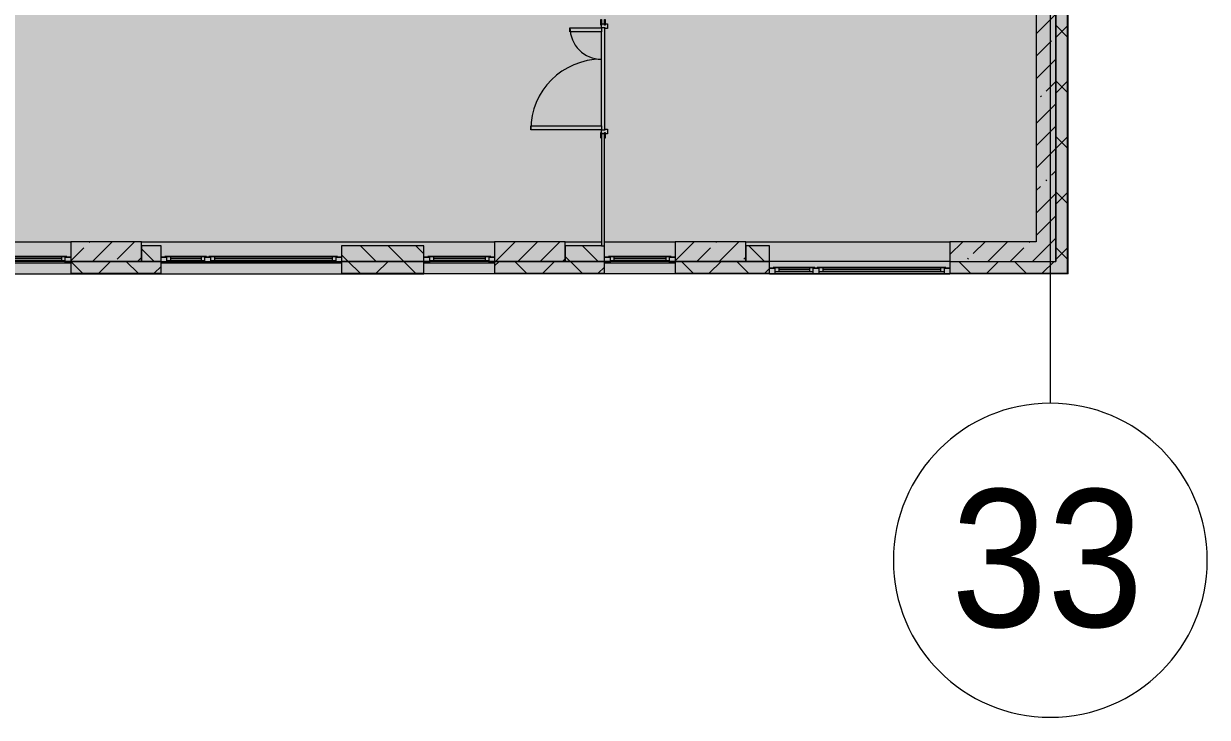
# Model space of a CAD drawing. Header units: millimetres. Extents: x 81382 to 274764, y -8553 to 29000.
# Drawn here: x 259684 to 274764, y -5906 to 2927 of the extents above; entities that cross this region are included whole.
import ezdxf

# ---------------------------------------------------------------- set-up
doc = ezdxf.new("R2010")
doc.units = ezdxf.units.MM
doc.layers.add('A-DETL-GENF-3', color=7, linetype='Continuous', lineweight=9, true_color=0xc0c0c0, transparency=0.4)
for name, color, linetype, lineweight, true_color in [('A-DOOR-3', 7, 'Continuous', 5, 0xb7b7b7), ('A-DOOR-4', 7, 'Continuous', 5, 0xe2e2e2), ('A-DOOR-FRAM-2', 7, 'Continuous', 5, 0xe2e2e2), ('A-DOOR-FRAM-3', 7, 'Continuous', 5, 0xb7b7b7), ('A-GLAZ-2', 7, 'Continuous', 5, 0x737373), ('A-WALL-3', 7, 'Continuous', 5, 0x737373), ('A-WALL-4', 7, 'Continuous', 9, 0x737373), ('I-WALL-3', 7, 'Continuous', 5, 0x737373), ('S-COLS-2', 7, 'Continuous', 5, 0x737373)]:
    doc.layers.add(name, color=color, linetype=linetype, lineweight=lineweight, true_color=true_color)
for name, color, linetype, lineweight in [('A-WALL-2', 7, 'Continuous', 5), ('I-WALL-2', 7, 'Continuous', 5), ('S-COLS-1', 7, 'Continuous', 5), ('Оси', 7, 'Continuous', 9), ('Оси-1', 7, 'Continuous', 20)]:
    doc.layers.add(name, color=color, linetype=linetype, lineweight=lineweight)
doc.styles.add('Arial_1', font='arial.ttf', dxfattribs={"width": 0.9, "height": 1750})
pattern_1 = [(45, (147753.76, 0), (-353.5534, 353.5534), []), (135, (147753.76, 0), (-353.5534, -353.5534), [])]
pattern_2 = [(45, (147753.76, 0), (-285.1231, 285.1231), []), (45, (148038.9, 0), (-285.1231, 285.1231), [504.031, -100.806, 16.764, -84.042])]

# ---------------------------------------------------------------- blocks, each defined once
blk = doc.blocks.new('120_Окно_СКБ_2Ст_Фрамуга сверху - 120_Окно_СКБ_2Ст_2300х2500_h_ ДОО-19727959-3_9_3_птичка')
at = {"layer": 'A-GLAZ-2'}
for p, q in [((-1150, -127), (-1150, -57)), ((-1150, -57), (-1080, -57)), ((1150, -57), (-1150, -57)), ((-1080, -127), (-1150, -127)), ((-1150, -127), (-1100, -127)), ((-1080, -127), (-1100, -127)), ((-1100, -127), (-1100, -137)), ((-1100, -137), (540, -137)), ((540, -137), (-1100, -137)), ((-1080, -57), (-1080, -127)), ((-1080, -57), (1080, -57)), ((520, -87), (-1080, -87)), ((-1080, -87), (-1080, -127)), ((-1030, -137), (-1030, -87)), ((-1030, -107), (470, -107)), ((470, -117), (-1030, -117)), ((470, -137), (470, -87)), ((520, -127), (520, -57)), ((520, -57), (590, -57)), ((520, -127), (520, -87)), ((590, -127), (520, -127)), ((540, -127), (520, -127)), ((540, -127), (570, -127)), ((540, -127), (570, -127)), ((540, -137), (540, -127)), ((590, -127), (570, -127)), ((570, -127), (570, -137)), ((570, -137), (1100, -137)), ((1100, -137), (570, -137)), ((590, -57), (590, -127)), ((1080, -87), (590, -87)), ((590, -87), (590, -127)), ((640, -137), (640, -87)), ((640, -107), (1030, -107)), ((1030, -117), (640, -117)), ((1030, -137), (1030, -87)), ((1080, -127), (1080, -57)), ((1080, -57), (1150, -57)), ((1080, -127), (1080, -87)), ((1150, -127), (1080, -127)), ((1100, -127), (1080, -127)), ((1100, -127), (1150, -127)), ((1100, -137), (1100, -127)), ((1150, -57), (1150, -127))]:
    blk.add_line(p, q, dxfattribs=at)
blk = doc.blocks.new('120_Окно_СКБ_1Ст - 120_Окно_СКБ_1Ст 900х2500_h_ с форточкой-22876038-3_9_3_птичка')
at = {"layer": 'A-GLAZ-2'}
for p, q in [((-450, -127), (-450, -57)), ((-450, -57), (-380, -57)), ((450, -57), (-450, -57)), ((-380, -127), (-450, -127)), ((-450, -127), (-400, -127)), ((-380, -127), (-400, -127)), ((-400, -127), (-400, -137)), ((-400, -137), (400, -137)), ((400, -137), (-400, -137)), ((-380, -57), (-380, -127)), ((380, -87), (-380, -87)), ((-380, -87), (-380, -127)), ((-330, -137), (-330, -87)), ((-330, -107), (330, -107)), ((330, -117), (-330, -117)), ((330, -137), (330, -87)), ((380, -127), (380, -57)), ((380, -57), (450, -57)), ((380, -127), (380, -87)), ((450, -127), (380, -127)), ((400, -127), (380, -127)), ((400, -127), (450, -127)), ((400, -137), (400, -127)), ((450, -57), (450, -127))]:
    blk.add_line(p, q, dxfattribs=at)
blk = doc.blocks.new('120_Окно_СКБ_2Ст_Фрамуга сверху - 120_Окно_СКБ_2Ст_2300х2500_h_ ДОО-22877115-3_9_3_птичка')
at = {"layer": 'A-GLAZ-2'}
for p, q in [((-1150, 13), (-1150, 83)), ((-1150, 83), (-1080, 83)), ((1150, 83), (-1150, 83)), ((-1080, 13), (-1150, 13)), ((-1150, 13), (-1100, 13)), ((-1080, 13), (-1100, 13)), ((-1100, 13), (-1100, 3)), ((-1100, 3), (540, 3)), ((540, 3), (-1100, 3)), ((-1080, 83), (-1080, 13)), ((-1080, 83), (1080, 83)), ((520, 53), (-1080, 53)), ((-1080, 53), (-1080, 13)), ((-1030, 3), (-1030, 53)), ((-1030, 33), (470, 33)), ((470, 23), (-1030, 23)), ((470, 3), (470, 53)), ((520, 13), (520, 83)), ((520, 83), (590, 83)), ((520, 13), (520, 53)), ((590, 13), (520, 13)), ((540, 13), (520, 13)), ((540, 13), (570, 13)), ((540, 13), (570, 13)), ((540, 3), (540, 13)), ((590, 13), (570, 13)), ((570, 13), (570, 3)), ((570, 3), (1100, 3)), ((1100, 3), (570, 3)), ((590, 83), (590, 13)), ((1080, 53), (590, 53)), ((590, 53), (590, 13)), ((640, 3), (640, 53)), ((640, 33), (1030, 33)), ((1030, 23), (640, 23)), ((1030, 3), (1030, 53)), ((1080, 13), (1080, 83)), ((1080, 83), (1150, 83)), ((1080, 13), (1080, 53)), ((1150, 13), (1080, 13)), ((1100, 13), (1080, 13)), ((1100, 13), (1150, 13)), ((1100, 3), (1100, 13)), ((1150, 83), (1150, 13))]:
    blk.add_line(p, q, dxfattribs=at)
blk = doc.blocks.new('110_Дверь_СКБ_2Ст - Д-5_п__в составе перегородки _не входит в спец__-32680317-3_9_3_птичка')
at = {"layer": 'A-DOOR-4'}
h = blk.add_hatch(color=256, dxfattribs=at)
h.paths.add_polyline_path([(712, -20), (712, 60), (652, 60), (652, 30), (662, 30), (662, -20)])
h.paths.add_polyline_path([(-628, 60), (-688, 60), (-688, -20), (-638, -20), (-638, 30), (-628, 30)])
for points in [[(-588, -420), (-588, -20), (-638, -20), (-638, -420)], [(662, -920), (662, -20), (612, -20), (612, -920)]]:
    blk.add_hatch(color=256, dxfattribs=at).paths.add_polyline_path(points)
at = {"layer": 'A-DOOR-FRAM-2'}
for points in [[(-673, 28), (-743, 28), (-743, 20), (-673, 20)], [(767, 28), (697, 28), (697, 20), (767, 20)], [(-673, -20), (-743, -20), (-743, -28), (-673, -28)], [(767, -20), (697, -20), (697, -28), (767, -24)]]:
    blk.add_hatch(color=256, dxfattribs=at).paths.add_polyline_path(points)
at = {"layer": 'A-DOOR-3'}
for p, q in [((-638, -20), (-588, -20)), ((-638, -420), (-638, -20)), ((-588, -20), (-588, -420)), ((612, -20), (662, -20)), ((612, -920), (612, -20)), ((662, -20), (662, -920)), ((-588, -420), (-638, -420)), ((662, -920), (612, -920))]:
    blk.add_line(p, q, dxfattribs=at)
for centre, radius, start, end in [((-638, -20), 400, 270, 0), ((662, -20), 900, 180, 270)]:
    blk.add_arc(centre, radius, start, end, dxfattribs=at)
at = {"layer": 'A-DOOR-FRAM-3'}
for p, q in [((-743, 28), (-673, 28)), ((-743, 20), (-743, 28)), ((-673, 20), (-743, 20)), ((-688, 60), (-628, 60)), ((-688, -20), (-688, 60)), ((-688, 20), (-673, 20)), ((-688, 19), (-688, 20)), ((-673, 19), (-688, 19)), ((-673, 28), (-673, 20)), ((-673, 20), (-673, 19)), ((-638, 30), (-638, -20)), ((-628, 30), (-638, 30)), ((-628, 60), (-628, 30)), ((652, 60), (712, 60)), ((652, 30), (652, 60)), ((662, 30), (652, 30)), ((662, -20), (662, 30)), ((697, 20), (697, 28)), ((697, 28), (767, 28)), ((697, 19), (697, 20)), ((697, 20), (712, 20)), ((767, 20), (697, 20)), ((712, 19), (697, 19)), ((712, 60), (712, -20)), ((712, 20), (712, 19)), ((767, 28), (767, 20)), ((-743, -20), (-673, -20)), ((-743, -28), (-743, -20)), ((-673, -28), (-743, -28)), ((-638, -20), (-688, -20)), ((-673, -20), (-673, -28)), ((712, -20), (662, -20)), ((697, -28), (697, -20)), ((697, -20), (767, -20)), ((766, -28), (697, -28))]:
    blk.add_line(p, q, dxfattribs=at)
blk = doc.blocks.new('Ось сетки - D8-29747960-3_9_3_птичка')
at = {"layer": 'Оси-1'}
for start, end in [(360, 180), (180, 360)]:
    blk.add_arc((0, 0), 4, start, end, dxfattribs=at)

msp = doc.modelspace()

# ---------------------------------------------------------------- hatches: boundary and pattern name
at = {"layer": 'A-DETL-GENF-3'}
msp.add_hatch(color=256, dxfattribs=at).paths.add_polyline_path([(272986.8, -258), (272986.8, 21479), (241086.8, 21479), (241086.8, 27379), (232323.8, 27379), (232323.8, 10208.3), (236963.8, 10208.3), (236963.8, -258), (271741.3, -258)])
at = {"layer": 'A-WALL-2'}
h = msp.add_hatch(dxfattribs=at)
h.set_pattern_fill('FP_93', color=256, style=0, pattern_type=2)
h.set_pattern_definition(pattern_1)
h.paths.add_polyline_path([(272975, -250), (272983.8, -250), (272983.8, 7700), (272833.8, 7700), (272833.8, -250), (272959.2, -250)])
h.paths.add_polyline_path([(272983.8, 8900), (272983.8, 10820), (272833.8, 10820), (272833.8, 8900)])
h.paths.add_polyline_path([(272983.8, 13120), (272983.8, 21400), (272833.8, 21400), (272833.8, 13120)])
h = msp.add_hatch(dxfattribs=at)
h.set_pattern_fill('FP_91', color=256, style=0, pattern_type=2)
h.set_pattern_definition([(135, (147753.76, 0), (-176.7767, -176.7767), [])])
h.paths.add_polyline_path([(269183.8, -100), (269183.8, 100), (268883.8, 100), (268883.8, -100), (268944.7, -100)])
h.paths.add_polyline_path([(258483.8, -100), (259383.8, -100), (259383.8, 100), (258483.8, 100)])
h.paths.add_polyline_path([(261183.8, -100), (261433.8, -100), (261433.8, 100), (261183.8, 100)])
h.paths.add_polyline_path([(267083.8, -100), (267080.3, 100), (266583.8, 100), (266583.8, -100), (267080.3, -100)])
h.paths.add_polyline_path([(256683.8, -100), (257583.8, -100), (257583.8, 100), (256683.8, 100)])
h.paths.add_polyline_path([(263733.8, -100), (264783.8, -100), (264783.8, 100), (263733.8, 100)])
h.paths.add_polyline_path([(242376.9, -100), (242533.8, -100), (242533.8, 100), (242283.8, 100), (242283.8, -100)])
h.paths.add_polyline_path([(248583.8, -100), (249483.8, -100), (249483.8, 100), (248583.8, 100)])
h.paths.add_polyline_path([(245883.8, -100), (245883.8, 100), (244833.8, 100), (244833.8, -100), (245639.6, -100)])
h.paths.add_polyline_path([(250633.8, -100), (250633.8, 100), (250383.8, 100), (250383.8, -100)])
h.paths.add_polyline_path([(252933.8, -100), (253983.8, -100), (253983.8, 100), (252933.8, 100)])
h.paths.add_polyline_path([(240046.4, -100), (240483.8, -100), (240483.8, 100), (239683.8, 100), (239683.8, -100)])
h = msp.add_hatch(dxfattribs=at)
h.set_pattern_fill('FP_93', color=256, style=0, pattern_type=2)
h.set_pattern_definition(pattern_1)
h.paths.add_polyline_path([(267983.8, -250), (269183.8, -250), (269183.8, -100), (267983.8, -100)])
h.paths.add_polyline_path([(271741.3, -250), (272833.8, -250), (272833.8, -100), (271483.8, -100), (271483.8, -250)])
h.paths.add_polyline_path([(254961.7, -250), (255783.8, -250), (255783.8, -100), (254883.8, -100), (254883.8, -250)])
h.paths.add_polyline_path([(259383.8, -250), (259383.8, -100), (258483.8, -100), (258483.8, -250), (258690.5, -250)])
h.paths.add_polyline_path([(260554.9, -250), (261433.8, -250), (261433.8, -100), (260283.8, -100), (260283.8, -250)])
h.paths.add_polyline_path([(257583.8, -250), (257583.8, -100), (256683.8, -100), (256683.8, -250), (257292.2, -250)])
h.paths.add_polyline_path([(263733.8, -250), (264783.8, -250), (264783.8, -100), (263733.8, -100)])
h.paths.add_polyline_path([(267083.8, -250), (267080.3, -100), (265683.8, -100), (265683.8, -250), (267080.3, -250)])
h.paths.add_polyline_path([(246783.8, -250), (247683.8, -250), (247683.8, -100), (246783.8, -100)])
h.paths.add_polyline_path([(253983.8, -250), (253983.8, -100), (252933.8, -100), (252933.8, -250), (253097.3, -250)])
h.paths.add_polyline_path([(245639.6, -250), (245883.8, -250), (245883.8, -100), (244833.8, -100), (244833.8, -250)])
h.paths.add_polyline_path([(250633.8, -250), (250633.8, -100), (248583.8, -100), (248583.8, -250), (250300.7, -250)])
h.paths.add_polyline_path([(241910.8, -250), (242533.8, -250), (242533.8, -100), (241383.8, -100), (241383.8, -250)])
h.paths.add_polyline_path([(240483.8, -250), (240483.8, -100), (239683.8, -100), (239683.8, -250), (240046.4, -250)])
h.paths.add_polyline_path([(238648.1, -250), (238783.8, -250), (238783.8, -100), (236963.8, -100), (236963.8, -250), (238182, -250)])
at = {"layer": 'I-WALL-2'}
h = msp.add_hatch(dxfattribs=at)
h.set_pattern_fill('FP_89', color=256, style=0, pattern_type=2)
h.set_pattern_definition(pattern_2)
h.paths.add_polyline_path([(272754.9, -100), (272833.8, -100), (272833.8, 7700), (272583.8, 7700), (272583.8, -100)])
h = msp.add_hatch(dxfattribs=at)
h.set_pattern_fill('FP_89', color=256, style=0, pattern_type=2)
h.set_pattern_definition(pattern_2)
h.paths.add_polyline_path([(272443, -100), (272583.8, -100), (272583.8, 150), (271483.8, 150), (271483.8, -100), (271741.3, -100)])
at = {"layer": 'S-COLS-1'}
h = msp.add_hatch(dxfattribs=at)
h.set_pattern_fill('FP_89', color=256, style=0, pattern_type=2)
h.set_pattern_definition(pattern_2)
h.paths.add_polyline_path([(261183.8, -100), (261183.8, 150), (260283.8, 150), (260283.8, -100), (260554.9, -100)])
h = msp.add_hatch(dxfattribs=at)
h.set_pattern_fill('FP_89', color=256, style=0, pattern_type=2)
h.set_pattern_definition(pattern_2)
h.paths.add_polyline_path([(266583.8, -100), (266583.8, 150), (265683.8, 150), (265683.8, -100), (266148.1, -100)])
h = msp.add_hatch(dxfattribs=at)
h.set_pattern_fill('FP_89', color=256, style=0, pattern_type=2)
h.set_pattern_definition(pattern_2)
h.paths.add_polyline_path([(268883.8, -100), (268883.8, 150), (267983.8, 150), (267983.8, -100), (268012.5, -100)])

# ---------------------------------------------------------------- linework, layer by layer
at = {"layer": 'A-WALL-2'}
msp.add_line((272991.8, -258), (272991.8, 7700), dxfattribs=at)
at = {"layer": 'A-WALL-3'}
for p, q in [((272833.8, 8900), (272833.8, -100)), ((261433.8, 100), (261183.8, 100)), ((261183.8, 100), (261183.8, -100)), ((261433.8, -258), (261433.8, 100)), ((264783.8, 100), (263733.8, 100)), ((263733.8, 100), (263733.8, -258)), ((264783.8, -258), (264783.8, 100)), ((267043.8, 100), (266583.8, 100)), ((266583.8, 100), (266583.8, -100)), ((267083.8, -258), (267083.8, 100)), ((269183.8, 100), (268883.8, 100)), ((268883.8, 100), (268883.8, -100)), ((269183.8, -258), (269183.8, 100)), ((261183.8, -100), (260283.8, -100)), ((260283.8, -100), (260283.8, -258)), ((261433.8, -100), (263733.8, -100)), ((266583.8, -100), (265683.8, -100)), ((265683.8, -100), (265683.8, -258)), ((268883.8, -100), (267983.8, -100)), ((267983.8, -100), (267983.8, -258)), ((271483.8, -100), (271483.8, -258)), ((271483.8, -100), (272833.8, -100)), ((254883.8, -258), (264783.8, -258)), ((272991.8, -258), (264783.8, -258))]:
    msp.add_line(p, q, dxfattribs=at)
at = {"layer": 'A-WALL-4'}
for p, q in [((272983.8, -250), (272983.8, 7700)), ((272986.8, -253), (272986.8, 7700)), ((267043.8, 100), (267083.8, 100)), ((261183.8, -100), (261433.8, -100)), ((261433.8, -100), (261183.8, -100)), ((263733.8, -100), (264783.8, -100)), ((264783.8, -100), (263733.8, -100)), ((266583.8, -100), (267083.8, -100)), ((267083.8, -100), (266583.8, -100)), ((268883.8, -100), (269183.8, -100)), ((269183.8, -100), (268883.8, -100)), ((260283.8, -250), (261433.8, -250)), ((260283.8, -253), (261433.8, -253)), ((263733.8, -250), (264783.8, -250)), ((263733.8, -253), (264783.8, -253)), ((265683.8, -250), (267083.8, -250)), ((265683.8, -253), (267083.8, -253)), ((267983.8, -250), (269183.8, -250)), ((267983.8, -253), (269183.8, -253)), ((271483.8, -250), (272983.8, -250)), ((271483.8, -253), (272979.4, -253)), ((272986.8, -253), (272983.8, -253))]:
    msp.add_line(p, q, dxfattribs=at)
at = {"layer": 'I-WALL-3'}
for p, q in [((272583.8, 10000), (272583.8, 150)), ((272833.8, -100), (272833.8, 7700)), ((267083.8, 2875), (267083.8, 1575)), ((267043.8, 1625), (267043.8, 2825)), ((267043.8, 1468.7), (267043.8, 100)), ((267083.8, 100), (267083.8, 1470)), ((257503.8, 150), (260283.8, 150)), ((261183.8, 150), (265683.8, 150)), ((266583.8, 150), (267043.8, 150)), ((267083.8, 150), (267983.8, 150)), ((268883.8, 150), (271483.8, 150)), ((272583.8, 150), (271483.8, 150)), ((271483.8, 150), (271483.8, -100)), ((260283.8, -100), (259383.8, -100)), ((265683.8, -100), (264783.8, -100)), ((267983.8, -100), (267083.8, -100)), ((271483.8, -100), (269183.8, -100)), ((271483.8, -100), (272833.8, -100))]:
    msp.add_line(p, q, dxfattribs=at)
at = {"layer": 'S-COLS-2'}
for p, q in [((261183.8, 150), (260283.8, 150)), ((260283.8, 150), (260283.8, -100)), ((261183.8, 100), (261183.8, 150)), ((261183.8, -100), (261183.8, 100)), ((266583.8, 150), (265683.8, 150)), ((265683.8, 150), (265683.8, -100)), ((266583.8, 100), (266583.8, 150)), ((266583.8, -100), (266583.8, 100)), ((268883.8, 150), (267983.8, 150)), ((267983.8, 150), (267983.8, -100)), ((268883.8, 100), (268883.8, 150)), ((268883.8, -100), (268883.8, 100)), ((260283.8, -100), (261183.8, -100)), ((265683.8, -100), (266583.8, -100)), ((267983.8, -100), (268883.8, -100))]:
    msp.add_line(p, q, dxfattribs=at)
at = {"layer": 'Оси'}
msp.add_line((272763.8, -1906.3), (272763.8, 9979), dxfattribs=at)

# ---------------------------------------------------------------- block references
at = {"layer": 'A-DOOR-3', "rotation": 270}
msp.add_blockref('110_Дверь_СКБ_2Ст - Д-5_п__в составе перегородки _не входит в спец__-32680317-3_9_3_птичка', (267063.8, 2237.5), dxfattribs=at)
at = {"layer": 'A-GLAZ-2', "rotation": 180}
for name, p in [('120_Окно_СКБ_1Ст - 120_Окно_СКБ_1Ст 900х2500_h_ с форточкой-22876038-3_9_3_птичка', (259833.8, -175)), ('120_Окно_СКБ_2Ст_Фрамуга сверху - 120_Окно_СКБ_2Ст_2300х2500_h_ ДОО-19727959-3_9_3_птичка', (262583.8, -175)), ('120_Окно_СКБ_1Ст - 120_Окно_СКБ_1Ст 900х2500_h_ с форточкой-22876038-3_9_3_птичка', (265233.8, -175)), ('120_Окно_СКБ_1Ст - 120_Окно_СКБ_1Ст 900х2500_h_ с форточкой-22876038-3_9_3_птичка', (267533.8, -175)), ('120_Окно_СКБ_2Ст_Фрамуга сверху - 120_Окно_СКБ_2Ст_2300х2500_h_ ДОО-22877115-3_9_3_птичка', (270333.8, -175))]:
    msp.add_blockref(name, p, dxfattribs=at)
at = {"layer": 'Оси-1', "xscale": 499.9999999999995, "yscale": 499.9999999999995, "zscale": 499.9999999999995}
msp.add_blockref('Ось сетки - D8-29747960-3_9_3_птичка', (272763.8, -3906.3), dxfattribs=at)

# ---------------------------------------------------------------- texts
at = {"layer": 'Оси', "insert": (271500.7, -3003), "char_height": 1750, "width": 3030.379, "attachment_point": 1, "style": 'Arial_1'}
msp.add_mtext('33', dxfattribs=at)

doc.saveas('drawing.dxf')
